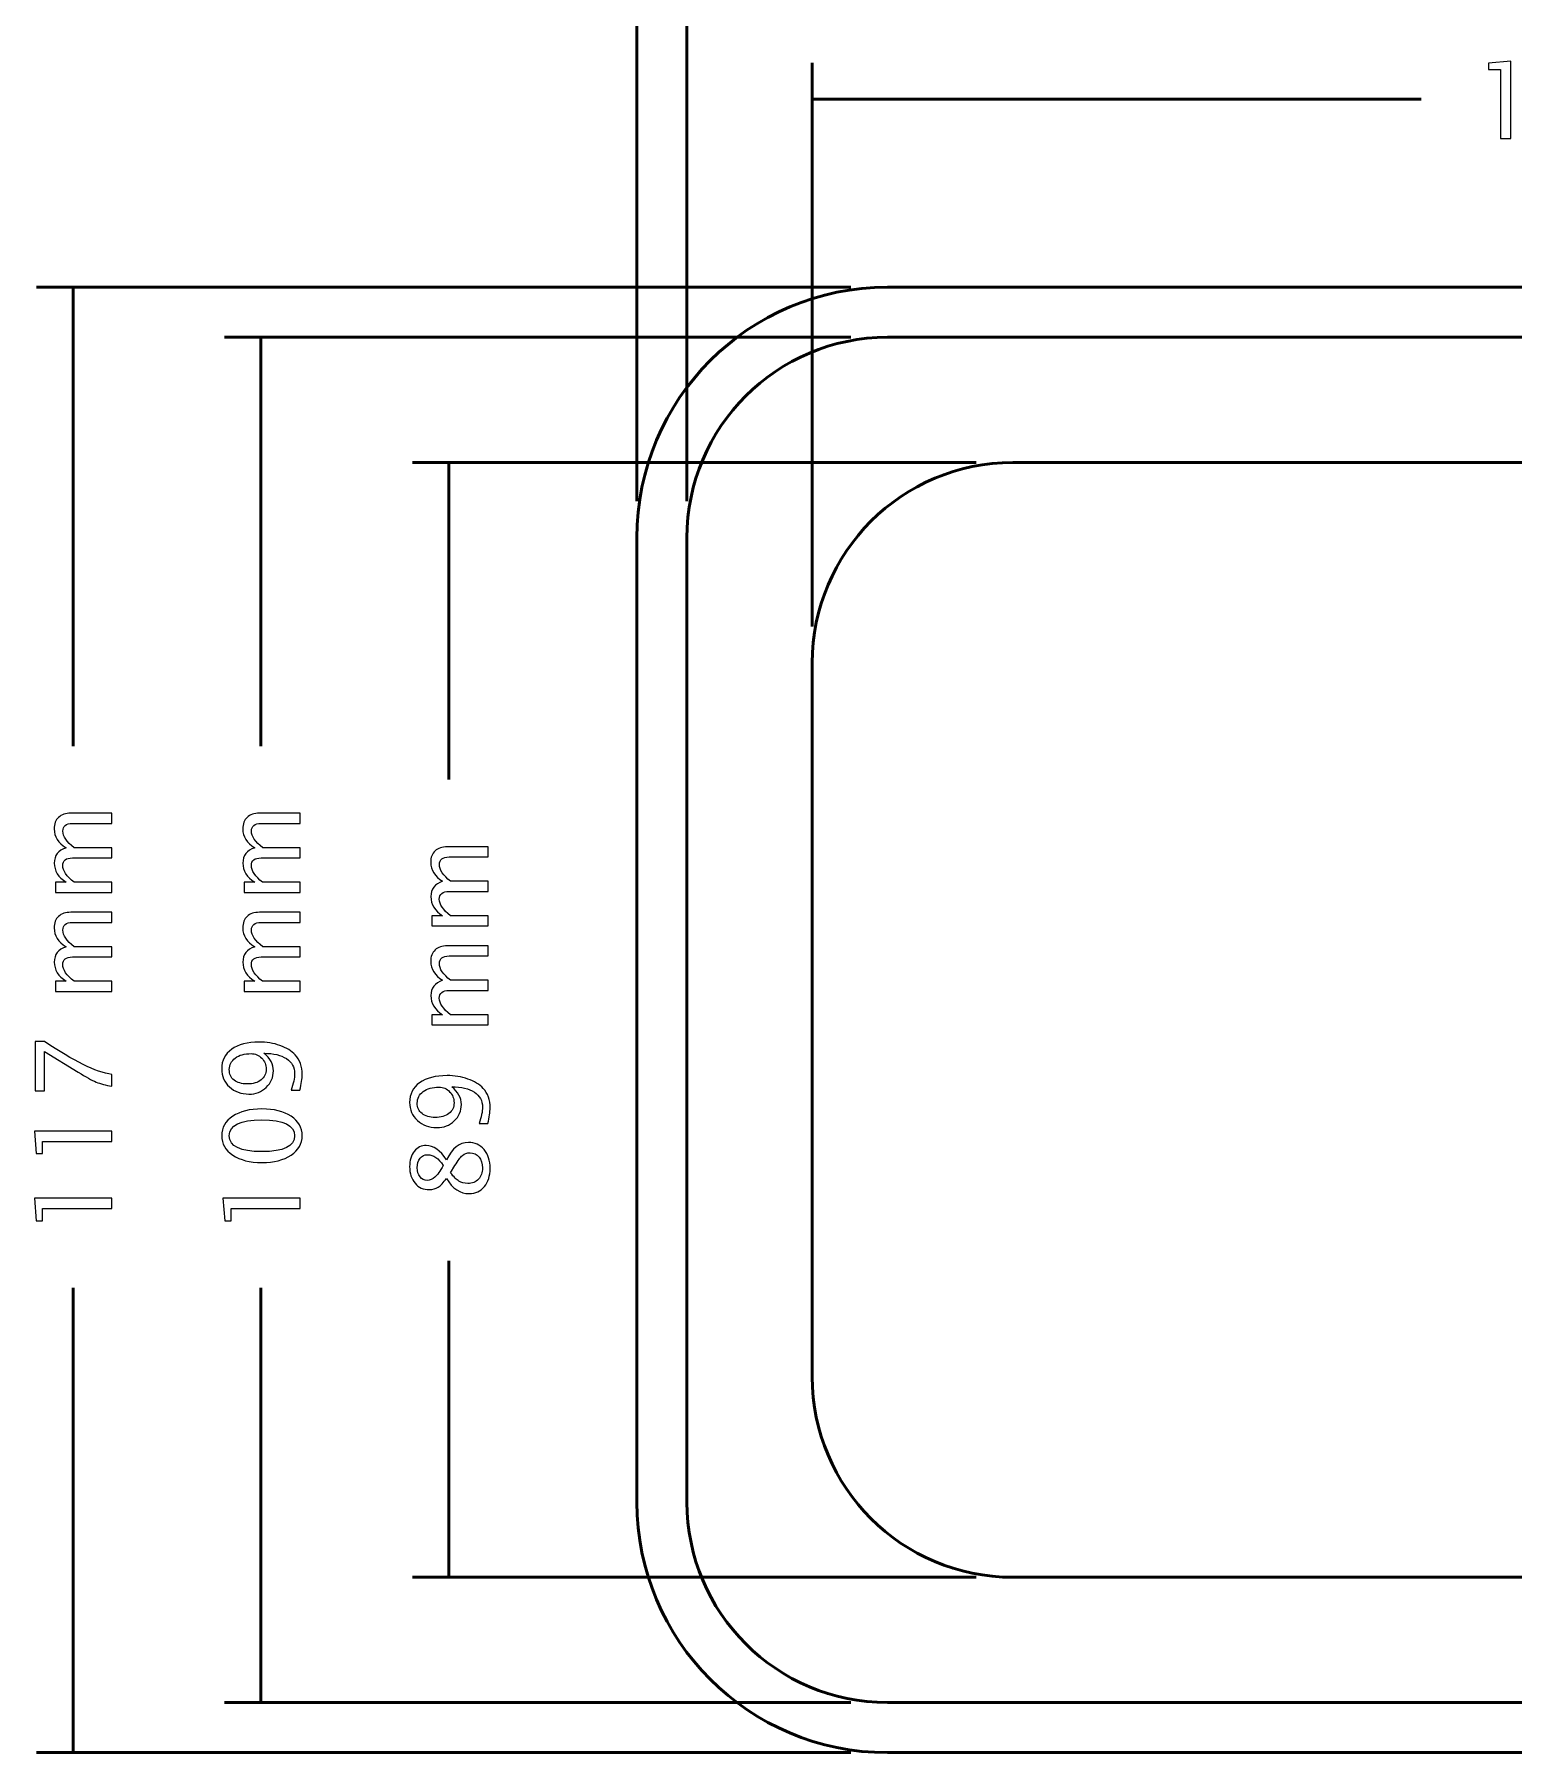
# Model space of a CAD drawing. Header units: centimetres. Extents: x -17.7 to 15.2, y -27.6 to 36.6.
# Drawn here: x -17.71 to -5.9, y 15.15 to 28.87 of the extents above; entities that cross this region are included whole.
import ezdxf

# ---------------------------------------------------------------- set-up
doc = ezdxf.new("R2010")
doc.units = ezdxf.units.CM
doc.header["$MEASUREMENT"] = 0
doc.layers.add('Layer 1', color=7, linetype='Continuous')

msp = doc.modelspace()

# ---------------------------------------------------------------- linework, layer by layer
at = {"layer": 'Layer 1', "lineweight": 53}
for points in [[(-12.9, 25.14106), (-12.9, 25.14106), (-12.9, 31.64106), (-12.9, 31.64106)], [(-12.5, 25.14106), (-12.5, 25.14106), (-12.5, 30.14106), (-12.5, 30.14106)], [(-11.5, 24.14106), (-11.5, 24.14106), (-11.5, 28.64106), (-11.5, 28.64106)], [(-11.5, 28.35), (-11.5, 28.35), (-6.63948, 28.35), (-6.63948, 28.35)], [(-11.19106, 26.85), (-11.19106, 26.85), (-17.69106, 26.85), (-17.69106, 26.85)], [(-17.4, 26.85), (-17.4, 26.85), (-17.4, 23.18632), (-17.4, 23.18632)], [(-11.19106, 26.45), (-11.19106, 26.45), (-16.19106, 26.45), (-16.19106, 26.45)], [(-15.9, 23.18632), (-15.9, 23.18632), (-15.9, 26.45), (-15.9, 26.45)], [(-10.19106, 25.45), (-10.19106, 25.45), (-14.69106, 25.45), (-14.69106, 25.45)], [(-14.4, 22.91863), (-14.4, 22.91863), (-14.4, 25.45), (-14.4, 25.45)], [(-14.4, 16.55), (-14.4, 16.55), (-14.4, 19.07656), (-14.4, 19.07656)], [(-17.4, 18.86052), (-17.4, 18.86052), (-17.4, 15.15), (-17.4, 15.15)], [(-15.9, 15.55), (-15.9, 15.55), (-15.9, 18.86052), (-15.9, 18.86052)], [(-10.19106, 16.55), (-10.19106, 16.55), (-14.69106, 16.55), (-14.69106, 16.55)], [(-11.19106, 15.55), (-11.19106, 15.55), (-16.19106, 15.55), (-16.19106, 15.55)], [(-11.19106, 15.15), (-11.19106, 15.15), (-17.69106, 15.15), (-17.69106, 15.15)]]:
    msp.add_open_spline(points, degree=3, dxfattribs=at)
at = {"layer": 'Layer 1'}
for points, knots in [([(-6.00567, 28.03631), (-6.00567, 28.03631), (-6.00567, 28.58749), (-6.00567, 28.58749), (-6.00567, 28.58749), (-6.00567, 28.58749), (-6.10304, 28.58749), (-6.10304, 28.58749), (-6.10304, 28.58749), (-6.10304, 28.58749), (-6.10304, 28.63829), (-6.10304, 28.63829), (-6.10304, 28.63829), (-6.10304, 28.63829), (-5.92439, 28.65353), (-5.92439, 28.65353), (-5.92439, 28.65353), (-5.92439, 28.65353), (-5.92439, 28.03631), (-5.92439, 28.03631), (-5.92439, 28.03631), (-5.92439, 28.03631), (-6.00567, 28.03631), (-6.00567, 28.03631)], [0, 0, 0, 0, 0.14285714, 0.14285714, 0.14285714, 0.14285714, 0.28571429, 0.28571429, 0.28571429, 0.28571429, 0.42857143, 0.42857143, 0.42857143, 0.42857143, 0.57142857, 0.57142857, 0.57142857, 0.57142857, 0.71428571, 0.71428571, 0.71428571, 0.71428571, 1, 1, 1, 1]), ([(-17.09139, 22.01826), (-17.09139, 22.01826), (-17.54013, 22.01826), (-17.54013, 22.01826), (-17.54013, 22.01826), (-17.54013, 22.01826), (-17.54013, 22.09954), (-17.54013, 22.09954), (-17.54013, 22.09954), (-17.54013, 22.09954), (-17.45532, 22.09954), (-17.45532, 22.09954), (-17.45532, 22.09954), (-17.51811, 22.13919), (-17.54944, 22.18999), (-17.54944, 22.25222), (-17.54944, 22.25222), (-17.54944, 22.3122), (-17.51811, 22.35298), (-17.45532, 22.37471), (-17.45532, 22.37471), (-17.51868, 22.41323), (-17.55029, 22.46347), (-17.55029, 22.52513), (-17.55029, 22.52513), (-17.55029, 22.5645), (-17.53871, 22.59512), (-17.51543, 22.617), (-17.51543, 22.617), (-17.49215, 22.63887), (-17.45955, 22.64988), (-17.41764, 22.64988), (-17.41764, 22.64988), (-17.41764, 22.64988), (-17.09139, 22.64988), (-17.09139, 22.64988), (-17.09139, 22.64988), (-17.09139, 22.64988), (-17.09139, 22.5686), (-17.09139, 22.5686), (-17.09139, 22.5686), (-17.09139, 22.5686), (-17.40423, 22.5686), (-17.40423, 22.5686), (-17.40423, 22.5686), (-17.45532, 22.5686), (-17.48086, 22.54828), (-17.48086, 22.50764), (-17.48086, 22.50764), (-17.48086, 22.46544), (-17.45108, 22.42113), (-17.39139, 22.37471), (-17.39139, 22.37471), (-17.39139, 22.37471), (-17.09139, 22.37471), (-17.09139, 22.37471), (-17.09139, 22.37471), (-17.09139, 22.37471), (-17.09139, 22.29343), (-17.09139, 22.29343), (-17.09139, 22.29343), (-17.09139, 22.29343), (-17.40452, 22.29343), (-17.40452, 22.29343), (-17.40452, 22.29343), (-17.45602, 22.29343), (-17.4817, 22.27283), (-17.4817, 22.23148), (-17.4817, 22.23148), (-17.4817, 22.19042), (-17.45179, 22.14639), (-17.39182, 22.09954), (-17.39182, 22.09954), (-17.39182, 22.09954), (-17.09139, 22.09954), (-17.09139, 22.09954), (-17.09139, 22.09954), (-17.09139, 22.09954), (-17.09139, 22.01826), (-17.09139, 22.01826)], [0, 0, 0, 0, 0.04761905, 0.04761905, 0.04761905, 0.04761905, 0.0952381, 0.0952381, 0.0952381, 0.0952381, 0.14285714, 0.14285714, 0.14285714, 0.14285714, 0.19047619, 0.19047619, 0.19047619, 0.19047619, 0.23809524, 0.23809524, 0.23809524, 0.23809524, 0.28571429, 0.28571429, 0.28571429, 0.28571429, 0.33333333, 0.33333333, 0.33333333, 0.33333333, 0.38095238, 0.38095238, 0.38095238, 0.38095238, 0.42857143, 0.42857143, 0.42857143, 0.42857143, 0.47619048, 0.47619048, 0.47619048, 0.47619048, 0.52380952, 0.52380952, 0.52380952, 0.52380952, 0.57142857, 0.57142857, 0.57142857, 0.57142857, 0.61904762, 0.61904762, 0.61904762, 0.61904762, 0.66666667, 0.66666667, 0.66666667, 0.66666667, 0.71428571, 0.71428571, 0.71428571, 0.71428571, 0.76190476, 0.76190476, 0.76190476, 0.76190476, 0.80952381, 0.80952381, 0.80952381, 0.80952381, 0.85714286, 0.85714286, 0.85714286, 0.85714286, 0.9047619, 0.9047619, 0.9047619, 0.9047619, 1, 1, 1, 1]), ([(-15.58631, 22.01826), (-15.58631, 22.01826), (-16.03505, 22.01826), (-16.03505, 22.01826), (-16.03505, 22.01826), (-16.03505, 22.01826), (-16.03505, 22.09954), (-16.03505, 22.09954), (-16.03505, 22.09954), (-16.03505, 22.09954), (-15.95024, 22.09954), (-15.95024, 22.09954), (-15.95024, 22.09954), (-16.01303, 22.13919), (-16.04436, 22.18999), (-16.04436, 22.25222), (-16.04436, 22.25222), (-16.04436, 22.3122), (-16.01303, 22.35298), (-15.95024, 22.37471), (-15.95024, 22.37471), (-16.0136, 22.41323), (-16.04521, 22.46347), (-16.04521, 22.52513), (-16.04521, 22.52513), (-16.04521, 22.5645), (-16.03363, 22.59512), (-16.01035, 22.617), (-16.01035, 22.617), (-15.98707, 22.63887), (-15.95447, 22.64988), (-15.91256, 22.64988), (-15.91256, 22.64988), (-15.91256, 22.64988), (-15.58631, 22.64988), (-15.58631, 22.64988), (-15.58631, 22.64988), (-15.58631, 22.64988), (-15.58631, 22.5686), (-15.58631, 22.5686), (-15.58631, 22.5686), (-15.58631, 22.5686), (-15.89915, 22.5686), (-15.89915, 22.5686), (-15.89915, 22.5686), (-15.95024, 22.5686), (-15.97578, 22.54828), (-15.97578, 22.50764), (-15.97578, 22.50764), (-15.97578, 22.46544), (-15.946, 22.42113), (-15.88631, 22.37471), (-15.88631, 22.37471), (-15.88631, 22.37471), (-15.58631, 22.37471), (-15.58631, 22.37471), (-15.58631, 22.37471), (-15.58631, 22.37471), (-15.58631, 22.29343), (-15.58631, 22.29343), (-15.58631, 22.29343), (-15.58631, 22.29343), (-15.89944, 22.29343), (-15.89944, 22.29343), (-15.89944, 22.29343), (-15.95094, 22.29343), (-15.97662, 22.27283), (-15.97662, 22.23148), (-15.97662, 22.23148), (-15.97662, 22.19042), (-15.94671, 22.14639), (-15.88674, 22.09954), (-15.88674, 22.09954), (-15.88674, 22.09954), (-15.58631, 22.09954), (-15.58631, 22.09954), (-15.58631, 22.09954), (-15.58631, 22.09954), (-15.58631, 22.01826), (-15.58631, 22.01826)], [0, 0, 0, 0, 0.04761905, 0.04761905, 0.04761905, 0.04761905, 0.0952381, 0.0952381, 0.0952381, 0.0952381, 0.14285714, 0.14285714, 0.14285714, 0.14285714, 0.19047619, 0.19047619, 0.19047619, 0.19047619, 0.23809524, 0.23809524, 0.23809524, 0.23809524, 0.28571429, 0.28571429, 0.28571429, 0.28571429, 0.33333333, 0.33333333, 0.33333333, 0.33333333, 0.38095238, 0.38095238, 0.38095238, 0.38095238, 0.42857143, 0.42857143, 0.42857143, 0.42857143, 0.47619048, 0.47619048, 0.47619048, 0.47619048, 0.52380952, 0.52380952, 0.52380952, 0.52380952, 0.57142857, 0.57142857, 0.57142857, 0.57142857, 0.61904762, 0.61904762, 0.61904762, 0.61904762, 0.66666667, 0.66666667, 0.66666667, 0.66666667, 0.71428571, 0.71428571, 0.71428571, 0.71428571, 0.76190476, 0.76190476, 0.76190476, 0.76190476, 0.80952381, 0.80952381, 0.80952381, 0.80952381, 0.85714286, 0.85714286, 0.85714286, 0.85714286, 0.9047619, 0.9047619, 0.9047619, 0.9047619, 1, 1, 1, 1]), ([(-14.08631, 21.75057), (-14.08631, 21.75057), (-14.53505, 21.75057), (-14.53505, 21.75057), (-14.53505, 21.75057), (-14.53505, 21.75057), (-14.53505, 21.83185), (-14.53505, 21.83185), (-14.53505, 21.83185), (-14.53505, 21.83185), (-14.45024, 21.83185), (-14.45024, 21.83185), (-14.45024, 21.83185), (-14.51303, 21.8715), (-14.54436, 21.9223), (-14.54436, 21.98453), (-14.54436, 21.98453), (-14.54436, 22.04451), (-14.51303, 22.08529), (-14.45024, 22.10702), (-14.45024, 22.10702), (-14.5136, 22.14554), (-14.54521, 22.19578), (-14.54521, 22.25744), (-14.54521, 22.25744), (-14.54521, 22.29681), (-14.53363, 22.32743), (-14.51035, 22.34931), (-14.51035, 22.34931), (-14.48707, 22.37118), (-14.45447, 22.38219), (-14.41256, 22.38219), (-14.41256, 22.38219), (-14.41256, 22.38219), (-14.08631, 22.38219), (-14.08631, 22.38219), (-14.08631, 22.38219), (-14.08631, 22.38219), (-14.08631, 22.30091), (-14.08631, 22.30091), (-14.08631, 22.30091), (-14.08631, 22.30091), (-14.39915, 22.30091), (-14.39915, 22.30091), (-14.39915, 22.30091), (-14.45024, 22.30091), (-14.47578, 22.28059), (-14.47578, 22.23995), (-14.47578, 22.23995), (-14.47578, 22.19775), (-14.446, 22.15344), (-14.38631, 22.10702), (-14.38631, 22.10702), (-14.38631, 22.10702), (-14.08631, 22.10702), (-14.08631, 22.10702), (-14.08631, 22.10702), (-14.08631, 22.10702), (-14.08631, 22.02574), (-14.08631, 22.02574), (-14.08631, 22.02574), (-14.08631, 22.02574), (-14.39944, 22.02574), (-14.39944, 22.02574), (-14.39944, 22.02574), (-14.45094, 22.02574), (-14.47662, 22.00514), (-14.47662, 21.96379), (-14.47662, 21.96379), (-14.47662, 21.92273), (-14.44671, 21.8787), (-14.38674, 21.83185), (-14.38674, 21.83185), (-14.38674, 21.83185), (-14.08631, 21.83185), (-14.08631, 21.83185), (-14.08631, 21.83185), (-14.08631, 21.83185), (-14.08631, 21.75057), (-14.08631, 21.75057)], [0, 0, 0, 0, 0.04761905, 0.04761905, 0.04761905, 0.04761905, 0.0952381, 0.0952381, 0.0952381, 0.0952381, 0.14285714, 0.14285714, 0.14285714, 0.14285714, 0.19047619, 0.19047619, 0.19047619, 0.19047619, 0.23809524, 0.23809524, 0.23809524, 0.23809524, 0.28571429, 0.28571429, 0.28571429, 0.28571429, 0.33333333, 0.33333333, 0.33333333, 0.33333333, 0.38095238, 0.38095238, 0.38095238, 0.38095238, 0.42857143, 0.42857143, 0.42857143, 0.42857143, 0.47619048, 0.47619048, 0.47619048, 0.47619048, 0.52380952, 0.52380952, 0.52380952, 0.52380952, 0.57142857, 0.57142857, 0.57142857, 0.57142857, 0.61904762, 0.61904762, 0.61904762, 0.61904762, 0.66666667, 0.66666667, 0.66666667, 0.66666667, 0.71428571, 0.71428571, 0.71428571, 0.71428571, 0.76190476, 0.76190476, 0.76190476, 0.76190476, 0.80952381, 0.80952381, 0.80952381, 0.80952381, 0.85714286, 0.85714286, 0.85714286, 0.85714286, 0.9047619, 0.9047619, 0.9047619, 0.9047619, 1, 1, 1, 1]), ([(-17.09139, 21.22775), (-17.09139, 21.22775), (-17.54013, 21.22775), (-17.54013, 21.22775), (-17.54013, 21.22775), (-17.54013, 21.22775), (-17.54013, 21.30903), (-17.54013, 21.30903), (-17.54013, 21.30903), (-17.54013, 21.30903), (-17.45532, 21.30903), (-17.45532, 21.30903), (-17.45532, 21.30903), (-17.51811, 21.34868), (-17.54944, 21.39948), (-17.54944, 21.46171), (-17.54944, 21.46171), (-17.54944, 21.52169), (-17.51811, 21.56247), (-17.45532, 21.5842), (-17.45532, 21.5842), (-17.51868, 21.62272), (-17.55029, 21.67296), (-17.55029, 21.73462), (-17.55029, 21.73462), (-17.55029, 21.77399), (-17.53871, 21.80461), (-17.51543, 21.82649), (-17.51543, 21.82649), (-17.49215, 21.84836), (-17.45955, 21.85937), (-17.41764, 21.85937), (-17.41764, 21.85937), (-17.41764, 21.85937), (-17.09139, 21.85937), (-17.09139, 21.85937), (-17.09139, 21.85937), (-17.09139, 21.85937), (-17.09139, 21.77809), (-17.09139, 21.77809), (-17.09139, 21.77809), (-17.09139, 21.77809), (-17.40423, 21.77809), (-17.40423, 21.77809), (-17.40423, 21.77809), (-17.45532, 21.77809), (-17.48086, 21.75777), (-17.48086, 21.71713), (-17.48086, 21.71713), (-17.48086, 21.67493), (-17.45108, 21.63062), (-17.39139, 21.5842), (-17.39139, 21.5842), (-17.39139, 21.5842), (-17.09139, 21.5842), (-17.09139, 21.5842), (-17.09139, 21.5842), (-17.09139, 21.5842), (-17.09139, 21.50292), (-17.09139, 21.50292), (-17.09139, 21.50292), (-17.09139, 21.50292), (-17.40452, 21.50292), (-17.40452, 21.50292), (-17.40452, 21.50292), (-17.45602, 21.50292), (-17.4817, 21.48232), (-17.4817, 21.44097), (-17.4817, 21.44097), (-17.4817, 21.39991), (-17.45179, 21.35588), (-17.39182, 21.30903), (-17.39182, 21.30903), (-17.39182, 21.30903), (-17.09139, 21.30903), (-17.09139, 21.30903), (-17.09139, 21.30903), (-17.09139, 21.30903), (-17.09139, 21.22775), (-17.09139, 21.22775)], [0, 0, 0, 0, 0.04761905, 0.04761905, 0.04761905, 0.04761905, 0.0952381, 0.0952381, 0.0952381, 0.0952381, 0.14285714, 0.14285714, 0.14285714, 0.14285714, 0.19047619, 0.19047619, 0.19047619, 0.19047619, 0.23809524, 0.23809524, 0.23809524, 0.23809524, 0.28571429, 0.28571429, 0.28571429, 0.28571429, 0.33333333, 0.33333333, 0.33333333, 0.33333333, 0.38095238, 0.38095238, 0.38095238, 0.38095238, 0.42857143, 0.42857143, 0.42857143, 0.42857143, 0.47619048, 0.47619048, 0.47619048, 0.47619048, 0.52380952, 0.52380952, 0.52380952, 0.52380952, 0.57142857, 0.57142857, 0.57142857, 0.57142857, 0.61904762, 0.61904762, 0.61904762, 0.61904762, 0.66666667, 0.66666667, 0.66666667, 0.66666667, 0.71428571, 0.71428571, 0.71428571, 0.71428571, 0.76190476, 0.76190476, 0.76190476, 0.76190476, 0.80952381, 0.80952381, 0.80952381, 0.80952381, 0.85714286, 0.85714286, 0.85714286, 0.85714286, 0.9047619, 0.9047619, 0.9047619, 0.9047619, 1, 1, 1, 1]), ([(-15.58631, 21.22775), (-15.58631, 21.22775), (-16.03505, 21.22775), (-16.03505, 21.22775), (-16.03505, 21.22775), (-16.03505, 21.22775), (-16.03505, 21.30903), (-16.03505, 21.30903), (-16.03505, 21.30903), (-16.03505, 21.30903), (-15.95024, 21.30903), (-15.95024, 21.30903), (-15.95024, 21.30903), (-16.01303, 21.34868), (-16.04436, 21.39948), (-16.04436, 21.46171), (-16.04436, 21.46171), (-16.04436, 21.52169), (-16.01303, 21.56247), (-15.95024, 21.5842), (-15.95024, 21.5842), (-16.0136, 21.62272), (-16.04521, 21.67296), (-16.04521, 21.73462), (-16.04521, 21.73462), (-16.04521, 21.77399), (-16.03363, 21.80461), (-16.01035, 21.82649), (-16.01035, 21.82649), (-15.98707, 21.84836), (-15.95447, 21.85937), (-15.91256, 21.85937), (-15.91256, 21.85937), (-15.91256, 21.85937), (-15.58631, 21.85937), (-15.58631, 21.85937), (-15.58631, 21.85937), (-15.58631, 21.85937), (-15.58631, 21.77809), (-15.58631, 21.77809), (-15.58631, 21.77809), (-15.58631, 21.77809), (-15.89915, 21.77809), (-15.89915, 21.77809), (-15.89915, 21.77809), (-15.95024, 21.77809), (-15.97578, 21.75777), (-15.97578, 21.71713), (-15.97578, 21.71713), (-15.97578, 21.67493), (-15.946, 21.63062), (-15.88631, 21.5842), (-15.88631, 21.5842), (-15.88631, 21.5842), (-15.58631, 21.5842), (-15.58631, 21.5842), (-15.58631, 21.5842), (-15.58631, 21.5842), (-15.58631, 21.50292), (-15.58631, 21.50292), (-15.58631, 21.50292), (-15.58631, 21.50292), (-15.89944, 21.50292), (-15.89944, 21.50292), (-15.89944, 21.50292), (-15.95094, 21.50292), (-15.97662, 21.48232), (-15.97662, 21.44097), (-15.97662, 21.44097), (-15.97662, 21.39991), (-15.94671, 21.35588), (-15.88674, 21.30903), (-15.88674, 21.30903), (-15.88674, 21.30903), (-15.58631, 21.30903), (-15.58631, 21.30903), (-15.58631, 21.30903), (-15.58631, 21.30903), (-15.58631, 21.22775), (-15.58631, 21.22775)], [0, 0, 0, 0, 0.04761905, 0.04761905, 0.04761905, 0.04761905, 0.0952381, 0.0952381, 0.0952381, 0.0952381, 0.14285714, 0.14285714, 0.14285714, 0.14285714, 0.19047619, 0.19047619, 0.19047619, 0.19047619, 0.23809524, 0.23809524, 0.23809524, 0.23809524, 0.28571429, 0.28571429, 0.28571429, 0.28571429, 0.33333333, 0.33333333, 0.33333333, 0.33333333, 0.38095238, 0.38095238, 0.38095238, 0.38095238, 0.42857143, 0.42857143, 0.42857143, 0.42857143, 0.47619048, 0.47619048, 0.47619048, 0.47619048, 0.52380952, 0.52380952, 0.52380952, 0.52380952, 0.57142857, 0.57142857, 0.57142857, 0.57142857, 0.61904762, 0.61904762, 0.61904762, 0.61904762, 0.66666667, 0.66666667, 0.66666667, 0.66666667, 0.71428571, 0.71428571, 0.71428571, 0.71428571, 0.76190476, 0.76190476, 0.76190476, 0.76190476, 0.80952381, 0.80952381, 0.80952381, 0.80952381, 0.85714286, 0.85714286, 0.85714286, 0.85714286, 0.9047619, 0.9047619, 0.9047619, 0.9047619, 1, 1, 1, 1]), ([(-14.08631, 20.96006), (-14.08631, 20.96006), (-14.53505, 20.96006), (-14.53505, 20.96006), (-14.53505, 20.96006), (-14.53505, 20.96006), (-14.53505, 21.04134), (-14.53505, 21.04134), (-14.53505, 21.04134), (-14.53505, 21.04134), (-14.45024, 21.04134), (-14.45024, 21.04134), (-14.45024, 21.04134), (-14.51303, 21.08099), (-14.54436, 21.13179), (-14.54436, 21.19402), (-14.54436, 21.19402), (-14.54436, 21.254), (-14.51303, 21.29478), (-14.45024, 21.31651), (-14.45024, 21.31651), (-14.5136, 21.35503), (-14.54521, 21.40527), (-14.54521, 21.46693), (-14.54521, 21.46693), (-14.54521, 21.5063), (-14.53363, 21.53692), (-14.51035, 21.5588), (-14.51035, 21.5588), (-14.48707, 21.58067), (-14.45447, 21.59168), (-14.41256, 21.59168), (-14.41256, 21.59168), (-14.41256, 21.59168), (-14.08631, 21.59168), (-14.08631, 21.59168), (-14.08631, 21.59168), (-14.08631, 21.59168), (-14.08631, 21.5104), (-14.08631, 21.5104), (-14.08631, 21.5104), (-14.08631, 21.5104), (-14.39915, 21.5104), (-14.39915, 21.5104), (-14.39915, 21.5104), (-14.45024, 21.5104), (-14.47578, 21.49008), (-14.47578, 21.44944), (-14.47578, 21.44944), (-14.47578, 21.40724), (-14.446, 21.36293), (-14.38631, 21.31651), (-14.38631, 21.31651), (-14.38631, 21.31651), (-14.08631, 21.31651), (-14.08631, 21.31651), (-14.08631, 21.31651), (-14.08631, 21.31651), (-14.08631, 21.23523), (-14.08631, 21.23523), (-14.08631, 21.23523), (-14.08631, 21.23523), (-14.39944, 21.23523), (-14.39944, 21.23523), (-14.39944, 21.23523), (-14.45094, 21.23523), (-14.47662, 21.21463), (-14.47662, 21.17328), (-14.47662, 21.17328), (-14.47662, 21.13222), (-14.44671, 21.08819), (-14.38674, 21.04134), (-14.38674, 21.04134), (-14.38674, 21.04134), (-14.08631, 21.04134), (-14.08631, 21.04134), (-14.08631, 21.04134), (-14.08631, 21.04134), (-14.08631, 20.96006), (-14.08631, 20.96006)], [0, 0, 0, 0, 0.04761905, 0.04761905, 0.04761905, 0.04761905, 0.0952381, 0.0952381, 0.0952381, 0.0952381, 0.14285714, 0.14285714, 0.14285714, 0.14285714, 0.19047619, 0.19047619, 0.19047619, 0.19047619, 0.23809524, 0.23809524, 0.23809524, 0.23809524, 0.28571429, 0.28571429, 0.28571429, 0.28571429, 0.33333333, 0.33333333, 0.33333333, 0.33333333, 0.38095238, 0.38095238, 0.38095238, 0.38095238, 0.42857143, 0.42857143, 0.42857143, 0.42857143, 0.47619048, 0.47619048, 0.47619048, 0.47619048, 0.52380952, 0.52380952, 0.52380952, 0.52380952, 0.57142857, 0.57142857, 0.57142857, 0.57142857, 0.61904762, 0.61904762, 0.61904762, 0.61904762, 0.66666667, 0.66666667, 0.66666667, 0.66666667, 0.71428571, 0.71428571, 0.71428571, 0.71428571, 0.76190476, 0.76190476, 0.76190476, 0.76190476, 0.80952381, 0.80952381, 0.80952381, 0.80952381, 0.85714286, 0.85714286, 0.85714286, 0.85714286, 0.9047619, 0.9047619, 0.9047619, 0.9047619, 1, 1, 1, 1]), ([(-17.09139, 20.47026), (-17.13909, 20.47816), (-17.18043, 20.48959), (-17.21514, 20.50427), (-17.21514, 20.50427), (-17.24986, 20.51894), (-17.29755, 20.54505), (-17.35837, 20.5823), (-17.35837, 20.5823), (-17.35837, 20.5823), (-17.62733, 20.74881), (-17.62733, 20.74881), (-17.62733, 20.74881), (-17.62733, 20.74881), (-17.62733, 20.4347), (-17.62733, 20.4347), (-17.62733, 20.4347), (-17.62733, 20.4347), (-17.70353, 20.4347), (-17.70353, 20.4347), (-17.70353, 20.4347), (-17.70353, 20.4347), (-17.70353, 20.82756), (-17.70353, 20.82756), (-17.70353, 20.82756), (-17.70353, 20.82756), (-17.62733, 20.82756), (-17.62733, 20.82756), (-17.62733, 20.82756), (-17.39591, 20.67078), (-17.21726, 20.58301), (-17.09139, 20.56424), (-17.09139, 20.56424), (-17.09139, 20.56424), (-17.09139, 20.47026), (-17.09139, 20.47026)], [0, 0, 0, 0, 0.1, 0.1, 0.1, 0.1, 0.2, 0.2, 0.2, 0.2, 0.3, 0.3, 0.3, 0.3, 0.4, 0.4, 0.4, 0.4, 0.5, 0.5, 0.5, 0.5, 0.6, 0.6, 0.6, 0.6, 0.7, 0.7, 0.7, 0.7, 0.8, 0.8, 0.8, 0.8, 1, 1, 1, 1]), ([(-15.5897, 20.43978), (-15.5897, 20.43978), (-15.65912, 20.43978), (-15.65912, 20.43978), (-15.65912, 20.43978), (-15.64106, 20.49157), (-15.63203, 20.5356), (-15.63203, 20.572), (-15.63203, 20.572), (-15.63203, 20.62266), (-15.65362, 20.66231), (-15.6968, 20.69082), (-15.6968, 20.69082), (-15.73998, 20.71932), (-15.80009, 20.73357), (-15.877, 20.73357), (-15.877, 20.73357), (-15.82606, 20.69223), (-15.80052, 20.64524), (-15.80052, 20.59246), (-15.80052, 20.59246), (-15.80052, 20.54096), (-15.81943, 20.49721), (-15.85739, 20.46137), (-15.85739, 20.46137), (-15.89534, 20.42553), (-15.94149, 20.40761), (-15.9961, 20.40761), (-15.9961, 20.40761), (-16.05875, 20.40761), (-16.11068, 20.42666), (-16.15189, 20.4649), (-16.15189, 20.4649), (-16.19309, 20.503), (-16.21369, 20.55098), (-16.21369, 20.60883), (-16.21369, 20.60883), (-16.21369, 20.6753), (-16.18702, 20.72765), (-16.13368, 20.76589), (-16.13368, 20.76589), (-16.08034, 20.80413), (-16.00739, 20.82332), (-15.91468, 20.82332), (-15.91468, 20.82332), (-15.85569, 20.82332), (-15.80024, 20.81415), (-15.74831, 20.79566), (-15.74831, 20.79566), (-15.69624, 20.77718), (-15.65588, 20.75248), (-15.62695, 20.7213), (-15.62695, 20.7213), (-15.5897, 20.6815), (-15.57107, 20.62901), (-15.57107, 20.5641), (-15.57107, 20.5641), (-15.57107, 20.53207), (-15.57728, 20.49072), (-15.5897, 20.43978)], [0, 0, 0, 0, 0.0625, 0.0625, 0.0625, 0.0625, 0.125, 0.125, 0.125, 0.125, 0.1875, 0.1875, 0.1875, 0.1875, 0.25, 0.25, 0.25, 0.25, 0.3125, 0.3125, 0.3125, 0.3125, 0.375, 0.375, 0.375, 0.375, 0.4375, 0.4375, 0.4375, 0.4375, 0.5, 0.5, 0.5, 0.5, 0.5625, 0.5625, 0.5625, 0.5625, 0.625, 0.625, 0.625, 0.625, 0.6875, 0.6875, 0.6875, 0.6875, 0.75, 0.75, 0.75, 0.75, 0.8125, 0.8125, 0.8125, 0.8125, 0.875, 0.875, 0.875, 0.875, 1, 1, 1, 1]), ([(-16.00993, 20.48889), (-15.96336, 20.48889), (-15.92653, 20.49947), (-15.89944, 20.52064), (-15.89944, 20.52064), (-15.87248, 20.5418), (-15.85894, 20.57031), (-15.85894, 20.60629), (-15.85894, 20.60629), (-15.85894, 20.64086), (-15.87065, 20.67036), (-15.89407, 20.69463), (-15.89407, 20.69463), (-15.9175, 20.7189), (-15.94586, 20.73103), (-15.97888, 20.73103), (-15.97888, 20.73103), (-16.03109, 20.73103), (-16.07315, 20.71932), (-16.1049, 20.69576), (-16.1049, 20.69576), (-16.13679, 20.67233), (-16.15273, 20.64157), (-16.15273, 20.60333), (-16.15273, 20.60333), (-16.15273, 20.56763), (-16.14003, 20.53969), (-16.11463, 20.51937), (-16.11463, 20.51937), (-16.08923, 20.49905), (-16.05438, 20.48889), (-16.00993, 20.48889)], [0, 0, 0, 0, 0.11111111, 0.11111111, 0.11111111, 0.11111111, 0.22222222, 0.22222222, 0.22222222, 0.22222222, 0.33333333, 0.33333333, 0.33333333, 0.33333333, 0.44444444, 0.44444444, 0.44444444, 0.44444444, 0.55555556, 0.55555556, 0.55555556, 0.55555556, 0.66666667, 0.66666667, 0.66666667, 0.66666667, 0.77777778, 0.77777778, 0.77777778, 0.77777778, 1, 1, 1, 1]), ([(-14.0897, 20.17209), (-14.0897, 20.17209), (-14.15912, 20.17209), (-14.15912, 20.17209), (-14.15912, 20.17209), (-14.14106, 20.22388), (-14.13203, 20.26791), (-14.13203, 20.30431), (-14.13203, 20.30431), (-14.13203, 20.35497), (-14.15362, 20.39462), (-14.1968, 20.42313), (-14.1968, 20.42313), (-14.23998, 20.45163), (-14.30009, 20.46588), (-14.377, 20.46588), (-14.377, 20.46588), (-14.32606, 20.42454), (-14.30052, 20.37755), (-14.30052, 20.32477), (-14.30052, 20.32477), (-14.30052, 20.27327), (-14.31943, 20.22952), (-14.35739, 20.19368), (-14.35739, 20.19368), (-14.39534, 20.15784), (-14.44149, 20.13992), (-14.4961, 20.13992), (-14.4961, 20.13992), (-14.55875, 20.13992), (-14.61068, 20.15897), (-14.65189, 20.19721), (-14.65189, 20.19721), (-14.69309, 20.23531), (-14.71369, 20.28329), (-14.71369, 20.34114), (-14.71369, 20.34114), (-14.71369, 20.40761), (-14.68702, 20.45996), (-14.63368, 20.4982), (-14.63368, 20.4982), (-14.58034, 20.53644), (-14.50739, 20.55563), (-14.41468, 20.55563), (-14.41468, 20.55563), (-14.35569, 20.55563), (-14.30024, 20.54646), (-14.24831, 20.52797), (-14.24831, 20.52797), (-14.19624, 20.50949), (-14.15588, 20.48479), (-14.12695, 20.45361), (-14.12695, 20.45361), (-14.0897, 20.41381), (-14.07107, 20.36132), (-14.07107, 20.29641), (-14.07107, 20.29641), (-14.07107, 20.26438), (-14.07728, 20.22303), (-14.0897, 20.17209)], [0, 0, 0, 0, 0.0625, 0.0625, 0.0625, 0.0625, 0.125, 0.125, 0.125, 0.125, 0.1875, 0.1875, 0.1875, 0.1875, 0.25, 0.25, 0.25, 0.25, 0.3125, 0.3125, 0.3125, 0.3125, 0.375, 0.375, 0.375, 0.375, 0.4375, 0.4375, 0.4375, 0.4375, 0.5, 0.5, 0.5, 0.5, 0.5625, 0.5625, 0.5625, 0.5625, 0.625, 0.625, 0.625, 0.625, 0.6875, 0.6875, 0.6875, 0.6875, 0.75, 0.75, 0.75, 0.75, 0.8125, 0.8125, 0.8125, 0.8125, 0.875, 0.875, 0.875, 0.875, 1, 1, 1, 1]), ([(-14.50993, 20.2212), (-14.46336, 20.2212), (-14.42653, 20.23178), (-14.39944, 20.25295), (-14.39944, 20.25295), (-14.37248, 20.27411), (-14.35894, 20.30262), (-14.35894, 20.3386), (-14.35894, 20.3386), (-14.35894, 20.37317), (-14.37065, 20.40267), (-14.39407, 20.42694), (-14.39407, 20.42694), (-14.4175, 20.45121), (-14.44586, 20.46334), (-14.47888, 20.46334), (-14.47888, 20.46334), (-14.53109, 20.46334), (-14.57315, 20.45163), (-14.6049, 20.42807), (-14.6049, 20.42807), (-14.63679, 20.40464), (-14.65273, 20.37388), (-14.65273, 20.33564), (-14.65273, 20.33564), (-14.65273, 20.29994), (-14.64003, 20.272), (-14.61463, 20.25168), (-14.61463, 20.25168), (-14.58923, 20.23136), (-14.55438, 20.2212), (-14.50993, 20.2212)], [0, 0, 0, 0, 0.11111111, 0.11111111, 0.11111111, 0.11111111, 0.22222222, 0.22222222, 0.22222222, 0.22222222, 0.33333333, 0.33333333, 0.33333333, 0.33333333, 0.44444444, 0.44444444, 0.44444444, 0.44444444, 0.55555556, 0.55555556, 0.55555556, 0.55555556, 0.66666667, 0.66666667, 0.66666667, 0.66666667, 0.77777778, 0.77777778, 0.77777778, 0.77777778, 1, 1, 1, 1]), ([(-15.57107, 20.07543), (-15.57107, 20.01122), (-15.60056, 19.95943), (-15.65941, 19.9202), (-15.65941, 19.9202), (-15.71825, 19.88083), (-15.79586, 19.86122), (-15.89238, 19.86122), (-15.89238, 19.86122), (-15.9889, 19.86122), (-16.06651, 19.88083), (-16.12536, 19.9202), (-16.12536, 19.9202), (-16.1842, 19.95943), (-16.21369, 20.01122), (-16.21369, 20.07543), (-16.21369, 20.07543), (-16.21369, 20.13992), (-16.18434, 20.1917), (-16.12564, 20.23093), (-16.12564, 20.23093), (-16.06694, 20.27002), (-15.98918, 20.28964), (-15.89238, 20.28964), (-15.89238, 20.28964), (-15.79586, 20.28964), (-15.71825, 20.27002), (-15.65941, 20.23093), (-15.65941, 20.23093), (-15.60056, 20.1917), (-15.57107, 20.13992), (-15.57107, 20.07543)], [0, 0, 0, 0, 0.11111111, 0.11111111, 0.11111111, 0.11111111, 0.22222222, 0.22222222, 0.22222222, 0.22222222, 0.33333333, 0.33333333, 0.33333333, 0.33333333, 0.44444444, 0.44444444, 0.44444444, 0.44444444, 0.55555556, 0.55555556, 0.55555556, 0.55555556, 0.66666667, 0.66666667, 0.66666667, 0.66666667, 0.77777778, 0.77777778, 0.77777778, 0.77777778, 1, 1, 1, 1]), ([(-15.63203, 20.07529), (-15.63203, 20.16009), (-15.71881, 20.20243), (-15.89238, 20.20243), (-15.89238, 20.20243), (-16.06595, 20.20243), (-16.15273, 20.16009), (-16.15273, 20.07529), (-16.15273, 20.07529), (-16.15273, 19.99076), (-16.06595, 19.94843), (-15.89238, 19.94843), (-15.89238, 19.94843), (-15.71881, 19.94843), (-15.63203, 19.99076), (-15.63203, 20.07529)], [0, 0, 0, 0, 0.2, 0.2, 0.2, 0.2, 0.4, 0.4, 0.4, 0.4, 0.6, 0.6, 0.6, 0.6, 1, 1, 1, 1]), ([(-17.09139, 20.02971), (-17.09139, 20.02971), (-17.64257, 20.02971), (-17.64257, 20.02971), (-17.64257, 20.02971), (-17.64257, 20.02971), (-17.64257, 19.93234), (-17.64257, 19.93234), (-17.64257, 19.93234), (-17.64257, 19.93234), (-17.69337, 19.93234), (-17.69337, 19.93234), (-17.69337, 19.93234), (-17.69337, 19.93234), (-17.70861, 20.11099), (-17.70861, 20.11099), (-17.70861, 20.11099), (-17.70861, 20.11099), (-17.09139, 20.11099), (-17.09139, 20.11099), (-17.09139, 20.11099), (-17.09139, 20.11099), (-17.09139, 20.02971), (-17.09139, 20.02971)], [0, 0, 0, 0, 0.14285714, 0.14285714, 0.14285714, 0.14285714, 0.28571429, 0.28571429, 0.28571429, 0.28571429, 0.42857143, 0.42857143, 0.42857143, 0.42857143, 0.57142857, 0.57142857, 0.57142857, 0.57142857, 0.71428571, 0.71428571, 0.71428571, 0.71428571, 1, 1, 1, 1]), ([(-14.41947, 19.73492), (-14.4429, 19.70134), (-14.46463, 19.67791), (-14.48481, 19.66479), (-14.48481, 19.66479), (-14.50485, 19.65167), (-14.52912, 19.64518), (-14.55748, 19.64518), (-14.55748, 19.64518), (-14.60377, 19.64518), (-14.6413, 19.66211), (-14.67023, 19.69584), (-14.67023, 19.69584), (-14.69916, 19.7297), (-14.71369, 19.77387), (-14.71369, 19.82834), (-14.71369, 19.82834), (-14.71369, 19.87858), (-14.70142, 19.91936), (-14.67686, 19.95054), (-14.67686, 19.95054), (-14.65245, 19.98173), (-14.62056, 19.99739), (-14.58147, 19.99739), (-14.58147, 19.99739), (-14.5222, 19.99739), (-14.46816, 19.95943), (-14.41947, 19.88366), (-14.41947, 19.88366), (-14.37432, 19.9758), (-14.31604, 20.02195), (-14.24464, 20.02195), (-14.24464, 20.02195), (-14.1937, 20.02195), (-14.15207, 20.00261), (-14.11961, 19.96409), (-14.11961, 19.96409), (-14.0873, 19.92557), (-14.07107, 19.87604), (-14.07107, 19.81536), (-14.07107, 19.81536), (-14.07107, 19.75482), (-14.08631, 19.706), (-14.11679, 19.66874), (-14.11679, 19.66874), (-14.14713, 19.63163), (-14.1872, 19.613), (-14.23674, 19.613), (-14.23674, 19.613), (-14.31011, 19.613), (-14.37093, 19.65364), (-14.41947, 19.73492)], [0, 0, 0, 0, 0.07142857, 0.07142857, 0.07142857, 0.07142857, 0.14285714, 0.14285714, 0.14285714, 0.14285714, 0.21428571, 0.21428571, 0.21428571, 0.21428571, 0.28571429, 0.28571429, 0.28571429, 0.28571429, 0.35714286, 0.35714286, 0.35714286, 0.35714286, 0.42857143, 0.42857143, 0.42857143, 0.42857143, 0.5, 0.5, 0.5, 0.5, 0.57142857, 0.57142857, 0.57142857, 0.57142857, 0.64285714, 0.64285714, 0.64285714, 0.64285714, 0.71428571, 0.71428571, 0.71428571, 0.71428571, 0.78571429, 0.78571429, 0.78571429, 0.78571429, 0.85714286, 0.85714286, 0.85714286, 0.85714286, 1, 1, 1, 1]), ([(-14.44502, 19.83822), (-14.48269, 19.89523), (-14.52446, 19.92373), (-14.57061, 19.92373), (-14.57061, 19.92373), (-14.5953, 19.92373), (-14.61506, 19.91414), (-14.63015, 19.89509), (-14.63015, 19.89509), (-14.64525, 19.87589), (-14.65273, 19.85092), (-14.65273, 19.82001), (-14.65273, 19.82001), (-14.65273, 19.7901), (-14.64539, 19.76569), (-14.63058, 19.74692), (-14.63058, 19.74692), (-14.61576, 19.72815), (-14.59657, 19.71884), (-14.57315, 19.71884), (-14.57315, 19.71884), (-14.55014, 19.71884), (-14.52968, 19.7273), (-14.51134, 19.74424), (-14.51134, 19.74424), (-14.49313, 19.76117), (-14.47098, 19.7925), (-14.44502, 19.83822)], [0, 0, 0, 0, 0.125, 0.125, 0.125, 0.125, 0.25, 0.25, 0.25, 0.25, 0.375, 0.375, 0.375, 0.375, 0.5, 0.5, 0.5, 0.5, 0.625, 0.625, 0.625, 0.625, 0.75, 0.75, 0.75, 0.75, 1, 1, 1, 1]), ([(-14.38645, 19.77923), (-14.36105, 19.74621), (-14.3389, 19.72378), (-14.31999, 19.71192), (-14.31999, 19.71192), (-14.30108, 19.70021), (-14.27766, 19.69428), (-14.24944, 19.69428), (-14.24944, 19.69428), (-14.21444, 19.69428), (-14.18608, 19.70557), (-14.16449, 19.72829), (-14.16449, 19.72829), (-14.1429, 19.75101), (-14.13203, 19.78079), (-14.13203, 19.8179), (-14.13203, 19.8179), (-14.13203, 19.8536), (-14.1412, 19.88267), (-14.15969, 19.9051), (-14.15969, 19.9051), (-14.17817, 19.92768), (-14.20216, 19.93897), (-14.23166, 19.93897), (-14.23166, 19.93897), (-14.25536, 19.93897), (-14.27554, 19.93206), (-14.29191, 19.91809), (-14.29191, 19.91809), (-14.30828, 19.90412), (-14.32832, 19.87716), (-14.35202, 19.83723), (-14.35202, 19.83723), (-14.35202, 19.83723), (-14.38645, 19.77923), (-14.38645, 19.77923)], [0, 0, 0, 0, 0.1, 0.1, 0.1, 0.1, 0.2, 0.2, 0.2, 0.2, 0.3, 0.3, 0.3, 0.3, 0.4, 0.4, 0.4, 0.4, 0.5, 0.5, 0.5, 0.5, 0.6, 0.6, 0.6, 0.6, 0.7, 0.7, 0.7, 0.7, 0.8, 0.8, 0.8, 0.8, 1, 1, 1, 1]), ([(-17.09139, 19.49433), (-17.09139, 19.49433), (-17.64257, 19.49433), (-17.64257, 19.49433), (-17.64257, 19.49433), (-17.64257, 19.49433), (-17.64257, 19.39696), (-17.64257, 19.39696), (-17.64257, 19.39696), (-17.64257, 19.39696), (-17.69337, 19.39696), (-17.69337, 19.39696), (-17.69337, 19.39696), (-17.69337, 19.39696), (-17.70861, 19.57561), (-17.70861, 19.57561), (-17.70861, 19.57561), (-17.70861, 19.57561), (-17.09139, 19.57561), (-17.09139, 19.57561), (-17.09139, 19.57561), (-17.09139, 19.57561), (-17.09139, 19.49433), (-17.09139, 19.49433)], [0, 0, 0, 0, 0.14285714, 0.14285714, 0.14285714, 0.14285714, 0.28571429, 0.28571429, 0.28571429, 0.28571429, 0.42857143, 0.42857143, 0.42857143, 0.42857143, 0.57142857, 0.57142857, 0.57142857, 0.57142857, 0.71428571, 0.71428571, 0.71428571, 0.71428571, 1, 1, 1, 1]), ([(-15.58631, 19.49433), (-15.58631, 19.49433), (-16.13749, 19.49433), (-16.13749, 19.49433), (-16.13749, 19.49433), (-16.13749, 19.49433), (-16.13749, 19.39696), (-16.13749, 19.39696), (-16.13749, 19.39696), (-16.13749, 19.39696), (-16.18829, 19.39696), (-16.18829, 19.39696), (-16.18829, 19.39696), (-16.18829, 19.39696), (-16.20353, 19.57561), (-16.20353, 19.57561), (-16.20353, 19.57561), (-16.20353, 19.57561), (-15.58631, 19.57561), (-15.58631, 19.57561), (-15.58631, 19.57561), (-15.58631, 19.57561), (-15.58631, 19.49433), (-15.58631, 19.49433)], [0, 0, 0, 0, 0.14285714, 0.14285714, 0.14285714, 0.14285714, 0.28571429, 0.28571429, 0.28571429, 0.28571429, 0.42857143, 0.42857143, 0.42857143, 0.42857143, 0.57142857, 0.57142857, 0.57142857, 0.57142857, 0.71428571, 0.71428571, 0.71428571, 0.71428571, 1, 1, 1, 1])]:
    msp.add_open_spline(points, degree=3, knots=knots, dxfattribs=at)
at = {"layer": 'Layer 1', "lineweight": 53}
for points in [[(-12.9, 17.15), (-12.9, 17.15), (-12.9, 24.85), (-12.9, 24.85), (-12.9, 24.85), (-12.9, 25.95456), (-12.00457, 26.85), (-10.9, 26.85), (-10.9, 26.85), (-10.9, 26.85), (1.9, 26.85), (1.9, 26.85), (1.9, 26.85), (3.00457, 26.85), (3.9, 25.95456), (3.9, 24.85), (3.9, 24.85), (3.9, 24.85), (3.9, 17.15), (3.9, 17.15), (3.9, 17.15), (3.9, 16.04544), (3.00457, 15.15), (1.9, 15.15), (1.9, 15.15), (1.9, 15.15), (-10.9, 15.15), (-10.9, 15.15), (-10.9, 15.15), (-12.00457, 15.15), (-12.9, 16.04544), (-12.9, 17.15)], [(-12.5, 17.15), (-12.5, 17.15), (-12.5, 24.85), (-12.5, 24.85), (-12.5, 24.85), (-12.5, 25.73365), (-11.78365, 26.45), (-10.9, 26.45), (-10.9, 26.45), (-10.9, 26.45), (1.9, 26.45), (1.9, 26.45), (1.9, 26.45), (2.78365, 26.45), (3.5, 25.73365), (3.5, 24.85), (3.5, 24.85), (3.5, 24.85), (3.5, 17.15), (3.5, 17.15), (3.5, 17.15), (3.5, 16.26635), (2.78365, 15.55), (1.9, 15.55), (1.9, 15.55), (1.9, 15.55), (-10.9, 15.55), (-10.9, 15.55), (-10.9, 15.55), (-11.78365, 15.55), (-12.5, 16.26635), (-12.5, 17.15)], [(-11.5, 18.15), (-11.5, 18.15), (-11.5, 23.85), (-11.5, 23.85), (-11.5, 23.85), (-11.5, 24.73365), (-10.78365, 25.45), (-9.9, 25.45), (-9.9, 25.45), (-9.9, 25.45), (0.9, 25.45), (0.9, 25.45), (0.9, 25.45), (1.78365, 25.45), (2.5, 24.73365), (2.5, 23.85), (2.5, 23.85), (2.5, 23.85), (2.5, 18.15), (2.5, 18.15), (2.5, 18.15), (2.5, 17.26635), (1.78365, 16.55), (0.9, 16.55), (0.9, 16.55), (0.9, 16.55), (-9.9, 16.55), (-9.9, 16.55), (-9.9, 16.55), (-10.78365, 16.55), (-11.5, 17.26635), (-11.5, 18.15)]]:
    msp.add_open_spline(points, degree=3, knots=[0, 0, 0, 0, 0.11111111, 0.11111111, 0.11111111, 0.11111111, 0.22222222, 0.22222222, 0.22222222, 0.22222222, 0.33333333, 0.33333333, 0.33333333, 0.33333333, 0.44444444, 0.44444444, 0.44444444, 0.44444444, 0.55555556, 0.55555556, 0.55555556, 0.55555556, 0.66666667, 0.66666667, 0.66666667, 0.66666667, 0.77777778, 0.77777778, 0.77777778, 0.77777778, 1, 1, 1, 1], dxfattribs=at)

doc.saveas('drawing.dxf')
